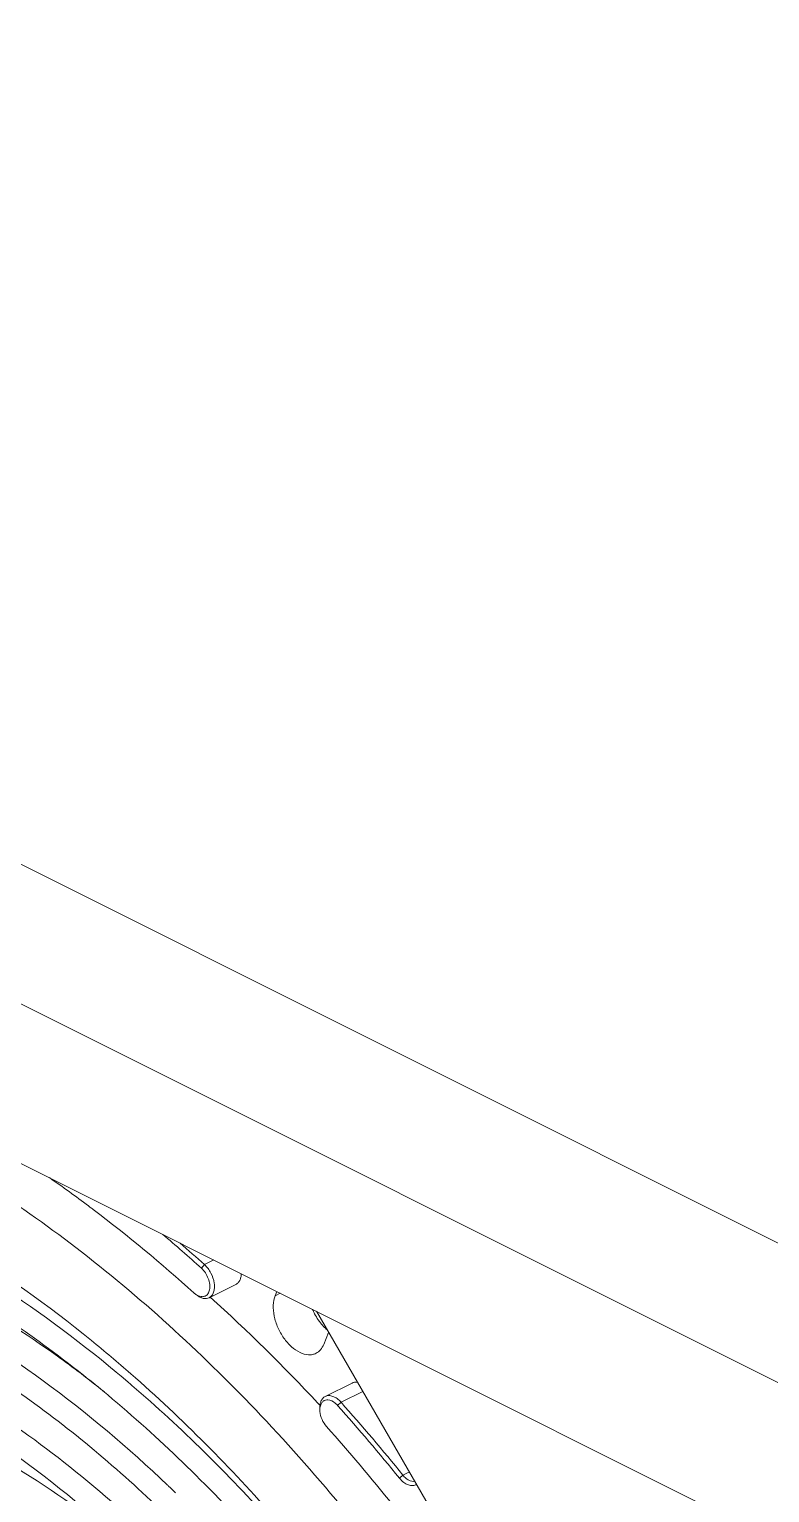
# Model space of a CAD drawing. Header units: millimetres. Extents: x 0 to 2524, y 0 to 1785.
# Drawn here: x 2135.3 to 2171.3, y 748.3 to 819.4 of the extents above; entities that cross this region are included whole.
import ezdxf

# ---------------------------------------------------------------- set-up
doc = ezdxf.new("R2010")
doc.units = ezdxf.units.MM
doc.header["$LTSCALE"] = 0.1
doc.layers.get('0').update_dxf_attribs({"lineweight": 13})

msp = doc.modelspace()

# ---------------------------------------------------------------- linework, layer by layer
for p, q in [((1805.72, 936.63), (2176.809, 751.085)), ((2022.93, 834.813), (2173.736, 759.41)), ((2079.228, 792.131), (2170.587, 746.451)), ((2138.196, 762.227), (2138.269, 762.172)), ((2143.83, 759.377), (2144.282, 759.604)), ((2143.681, 759.207), (2143.83, 759.377)), ((2144.057, 757.77), (2145.358, 758.421)), ((2147.351, 758.069), (2147.269, 757.868)), ((2147.269, 757.868), (2147.512, 757.989)), ((2170.587, 720.336), (2149.264, 757.113)), ((2149.621, 755.499), (2149.86, 756.085)), ((2149.695, 752.978), (2150.996, 753.629)), ((2151.518, 753.225), (2150.462, 752.697)), ((2149.342, 752.65), (2149.442, 752.541)), ((2150.297, 752.542), (2150.462, 752.697)), ((2153.298, 749.01), (2153.469, 749.156)), ((2153.469, 749.156), (2153.786, 749.314))]:
    msp.add_line(p, q)
for centre, radius, start, end in [((2098.087, 708.774), 66.828, 53.11696, 55.12767), ((2096.685, 706.88), 69.184, 52.8899, 53.05359), ((2094.255, 703.725), 73.166, 47.89616, 52.86328), ((2090.726, 700.46), 79.091, 47.96827, 49.774), ((2090.383, 700.081), 79.828, 47.97029, 49.10354), ((2143.95, 758.716), 0.953, 227.9166, 233.07259), ((2144.044, 758.649), 0.956, 235.08756, 239.02292), ((2090.232, 697.763), 80.663, 42.8788, 48.09561), ((2095.452, 702.916), 68.006, 48.79759, 50.90625), ((2102.747, 707.75), 58.122, 51.46148, 54.26337), ((2097.542, 703.7), 65.655, 49.85173, 50.23093), ((2097.272, 703.379), 66.075, 49.72384, 49.85199), ((2097.132, 703.214), 66.29, 49.59084, 49.72384), ((2096.938, 702.986), 66.59, 49.36004, 49.59077), ((2079.097, 689.023), 95.416, 38.95296, 41.73645), ((2079.09, 689.026), 95.645, 38.95296, 41.73645), ((2150.385, 752.325), 0.95, 180.05249, 184.98077), ((2095.705, 699.934), 67.246, 46.32494, 46.4498), ((2095.457, 699.674), 67.605, 45.989, 46.32475)]:
    msp.add_arc(centre, radius, start, end)
for points, knots in [([(2170.591, 707.542), (2169.59, 711.666), (2166.993, 719.865), (2161.585, 731.578), (2154.81, 742.466), (2146.943, 752.082), (2139.596, 758.845), (2133.441, 763.236), (2128.853, 765.925), (2124.253, 768.045), (2119.686, 769.573), (2115.2, 770.491), (2112.228, 770.693), (2110.781, 770.682)], [0, 0, 0, 0, 0.137607, 0.277944, 0.417372, 0.552334, 0.679695, 0.739807, 0.797234, 0.851884, 0.903775, 0.953051, 1, 1, 1, 1]), ([(2111.971, 766.567), (2114.113, 766.582), (2118.586, 766.08), (2125.26, 763.936), (2131.979, 760.453), (2136.236, 757.403), (2138.336, 755.697)], [0, 0, 0, 0, 0.221276, 0.460803, 0.72049, 1, 1, 1, 1]), ([(2139.541, 754.164), (2137.591, 755.787), (2133.635, 758.709), (2127.391, 762.126), (2121.163, 764.354), (2116.009, 765.177), (2112.076, 765.154), (2109.274, 764.815), (2106.589, 764.156), (2104.037, 763.179), (2101.636, 761.891), (2099.401, 760.299), (2097.345, 758.416), (2096.121, 756.994), (2095.543, 756.243)], [0, 0, 0, 0, 0.153502, 0.296688, 0.429238, 0.551888, 0.610158, 0.666806, 0.722273, 0.777057, 0.831693, 0.886722, 0.942666, 1, 1, 1, 1]), ([(2165.083, 712.354), (2164.061, 715.802), (2161.565, 722.61), (2156.651, 732.272), (2150.702, 741.165), (2143.939, 748.954), (2136.616, 755.35), (2130.114, 759.418), (2124.887, 761.706), (2121.103, 762.903), (2117.4, 763.611), (2114.952, 763.758), (2113.761, 763.743)], [0, 0, 0, 0, 0.140151, 0.281801, 0.421555, 0.556143, 0.682726, 0.799208, 0.853373, 0.904778, 0.953561, 1, 1, 1, 1]), ([(2136.693, 754.928), (2135.133, 756.049), (2131.989, 758.072), (2127.099, 760.452), (2122.243, 762.049), (2117.499, 762.833), (2112.942, 762.783), (2108.65, 761.887), (2104.708, 760.158), (2102.389, 758.486), (2101.323, 757.544)], [0, 0, 0, 0, 0.150201, 0.291576, 0.424109, 0.548415, 0.665826, 0.778403, 0.888808, 1, 1, 1, 1]), ([(2142.037, 748.672), (2140.132, 750.483), (2136.238, 753.775), (2130.014, 757.73), (2123.742, 760.446), (2118.5, 761.627), (2114.48, 761.839), (2111.619, 761.649), (2108.875, 761.112), (2106.268, 760.232), (2103.818, 759.015), (2101.542, 757.47), (2099.459, 755.609), (2098.226, 754.189), (2097.647, 753.436)], [0, 0, 0, 0, 0.155593, 0.300856, 0.43497, 0.558273, 0.616459, 0.672738, 0.72757, 0.781494, 0.835101, 0.889001, 0.943787, 1, 1, 1, 1]), ([(2162.538, 712.977), (2161.561, 716.17), (2159.195, 722.467), (2154.579, 731.394), (2149.021, 739.598), (2142.725, 746.774), (2135.925, 752.66), (2129.897, 756.4), (2125.054, 758.503), (2121.55, 759.603), (2118.121, 760.254), (2115.855, 760.389), (2114.752, 760.375)], [0, 0, 0, 0, 0.140524, 0.282321, 0.422059, 0.556531, 0.682962, 0.799313, 0.85343, 0.904802, 0.953569, 1, 1, 1, 1]), ([(2144.01, 655.815), (2141.812, 655.799), (2137.215, 656.33), (2130.365, 658.586), (2123.478, 662.245), (2116.729, 667.204), (2110.288, 673.33), (2104.321, 680.461), (2098.985, 688.409), (2094.422, 696.963), (2090.751, 705.895), (2088.072, 714.969), (2086.454, 723.945), (2085.943, 732.588), (2086.555, 740.673), (2088.281, 747.991), (2090.675, 753.397), (2093.118, 757.093), (2094.496, 758.723), (2095.221, 759.478)], [0, 0, 0, 0, 0.049474, 0.103146, 0.161442, 0.224254, 0.291058, 0.36102, 0.433096, 0.506111, 0.578836, 0.650056, 0.71865, 0.783661, 0.844389, 0.90049, 0.952095, 0.976449, 1, 1, 1, 1]), ([(2144.074, 758.15), (2144.093, 758.236), (2144.096, 758.427), (2144.024, 758.712), (2143.886, 758.983), (2143.755, 759.141), (2143.681, 759.207)], [0, 0, 0, 0, 0.225477, 0.480585, 0.746229, 1, 1, 1, 1]), ([(2144.057, 757.77), (2144.106, 757.795), (2144.199, 757.872), (2144.286, 758.04), (2144.323, 758.248), (2144.307, 758.572), (2144.166, 758.979), (2143.957, 759.263), (2143.83, 759.377)], [0, 0, 0, 0, 0.090707, 0.190822, 0.305328, 0.434285, 0.718763, 1, 1, 1, 1]), ([(2145.358, 758.421), (2145.397, 758.44), (2145.472, 758.496), (2145.553, 758.617), (2145.604, 758.768), (2145.616, 758.878), (2145.617, 758.936)], [0, 0, 0, 0, 0.218569, 0.452384, 0.711646, 1, 1, 1, 1]), ([(2161.423, 712.515), (2160.163, 716.741), (2157.713, 722.946), (2153.498, 730.714), (2149.893, 736.223), (2145.92, 741.299), (2141.646, 745.853), (2137.147, 749.806), (2132.5, 753.087), (2127.784, 755.639), (2123.078, 757.415), (2118.462, 758.378), (2114.014, 758.502), (2109.818, 757.774), (2105.961, 756.198), (2102.53, 753.807), (2100.615, 751.751), (2099.751, 750.63)], [0, 0, 0, 0, 0.152101, 0.228754, 0.304632, 0.378914, 0.450842, 0.519759, 0.585146, 0.646671, 0.704235, 0.758032, 0.808594, 0.856809, 0.903876, 0.951161, 1, 1, 1, 1]), ([(2143.868, 757.854), (2143.92, 757.879), (2144.016, 757.967), (2144.06, 758.086), (2144.074, 758.15)], [0, 0, 0, 0, 0.466123, 1, 1, 1, 1]), ([(2143.377, 757.955), (2143.399, 757.938), (2143.482, 757.882), (2143.578, 757.841), (2143.65, 757.828)], [0, 0, 0, 0, 0.272237, 1, 1, 1, 1]), ([(2143.552, 757.83), (2143.57, 757.819), (2143.64, 757.781), (2143.716, 757.752), (2143.773, 757.74)], [0, 0, 0, 0, 0.26533, 1, 1, 1, 1]), ([(2143.65, 757.828), (2143.669, 757.825), (2143.743, 757.817), (2143.819, 757.831), (2143.868, 757.854)], [0, 0, 0, 0, 0.26545, 1, 1, 1, 1]), ([(2143.773, 757.74), (2143.822, 757.73), (2143.92, 757.723), (2144.015, 757.749), (2144.057, 757.77)], [0, 0, 0, 0, 0.518483, 1, 1, 1, 1]), ([(2147.269, 757.868), (2147.211, 757.725), (2147.15, 757.39), (2147.201, 756.862), (2147.378, 756.316), (2147.663, 755.809), (2148.029, 755.389), (2148.439, 755.099), (2148.806, 754.988), (2149.075, 755.005), (2149.195, 755.046), (2149.25, 755.073)], [0, 0, 0, 0, 0.114724, 0.247148, 0.391289, 0.537963, 0.677372, 0.801549, 0.907213, 0.954587, 1, 1, 1, 1]), ([(2158.473, 717.914), (2157.429, 720.63), (2155.038, 725.941), (2150.644, 733.407), (2145.56, 740.181), (2139.948, 746.049), (2133.989, 750.822), (2128.77, 753.831), (2124.6, 755.515), (2120.677, 756.66), (2117.676, 757.032), (2115.734, 757.008)], [0, 0, 0, 0, 0.143024, 0.285677, 0.425065, 0.558514, 0.683773, 0.799263, 0.85317, 0.904512, 1, 1, 1, 1]), ([(2149.079, 757.205), (2149.11, 757.132), (2149.243, 756.851), (2149.42, 756.591), (2149.576, 756.419)], [0, 0, 0, 0, 0.254062, 1, 1, 1, 1]), ([(2149.576, 756.419), (2149.592, 756.4), (2149.659, 756.329), (2149.729, 756.262), (2149.784, 756.215)], [0, 0, 0, 0, 0.255132, 1, 1, 1, 1]), ([(2149.25, 755.073), (2149.332, 755.114), (2149.486, 755.237), (2149.583, 755.406), (2149.621, 755.499)], [0, 0, 0, 0, 0.478478, 1, 1, 1, 1]), ([(2140.249, 754.083), (2142.755, 751.89), (2147.571, 747.034), (2151.754, 741.628), (2153.729, 738.754)], [0, 0, 0, 0, 0.488537, 1, 1, 1, 1]), ([(2153.3, 739.029), (2151.388, 741.75), (2147.351, 746.864), (2142.716, 751.449), (2140.308, 753.516)], [0, 0, 0, 0, 0.511743, 1, 1, 1, 1]), ([(2151.265, 753.662), (2151.218, 753.67), (2151.126, 753.675), (2151.036, 753.649), (2150.996, 753.629)], [0, 0, 0, 0, 0.516953, 1, 1, 1, 1]), ([(2149.488, 752.74), (2149.479, 752.718), (2149.446, 752.62), (2149.435, 752.516), (2149.435, 752.437)], [0, 0, 0, 0, 0.232819, 1, 1, 1, 1]), ([(2149.479, 752.576), (2149.471, 752.558), (2149.444, 752.477), (2149.435, 752.39), (2149.435, 752.324)], [0, 0, 0, 0, 0.233006, 1, 1, 1, 1]), ([(2149.652, 752.778), (2149.613, 752.758), (2149.541, 752.7), (2149.496, 752.62), (2149.479, 752.576)], [0, 0, 0, 0, 0.478025, 1, 1, 1, 1]), ([(2149.695, 752.978), (2149.649, 752.956), (2149.563, 752.887), (2149.509, 752.792), (2149.488, 752.74)], [0, 0, 0, 0, 0.478296, 1, 1, 1, 1]), ([(2149.821, 752.813), (2149.806, 752.813), (2149.748, 752.813), (2149.69, 752.797), (2149.652, 752.778)], [0, 0, 0, 0, 0.259976, 1, 1, 1, 1]), ([(2150.462, 752.697), (2150.404, 752.762), (2150.283, 752.874), (2150.08, 752.99), (2149.877, 753.033), (2149.748, 753.005), (2149.695, 752.978)], [0, 0, 0, 0, 0.299293, 0.564758, 0.794501, 1, 1, 1, 1]), ([(2150.297, 752.542), (2150.262, 752.582), (2150.131, 752.71), (2149.953, 752.807), (2149.821, 752.813)], [0, 0, 0, 0, 0.28709, 1, 1, 1, 1]), ([(2139.611, 746.031), (2137.946, 747.384), (2134.569, 749.78), (2130.853, 751.625), (2129.003, 752.331)], [0, 0, 0, 0, 0.520013, 1, 1, 1, 1]), ([(2149.439, 752.243), (2149.45, 752.11), (2149.524, 751.846), (2149.67, 751.614), (2149.761, 751.513)], [0, 0, 0, 0, 0.49392, 1, 1, 1, 1]), ([(2149.761, 751.513), (2151.961, 749.047), (2156.149, 743.805), (2161.649, 735.293), (2166.345, 726.2), (2168.884, 719.847), (2169.988, 716.626)], [0, 0, 0, 0, 0.244366, 0.495052, 0.748246, 1, 1, 1, 1]), ([(2154.13, 748.72), (2154.077, 748.682), (2153.941, 748.632), (2153.714, 748.671), (2153.49, 748.802), (2153.359, 748.934), (2153.298, 749.01)], [0, 0, 0, 0, 0.202931, 0.428764, 0.695343, 1, 1, 1, 1]), ([(2154.047, 748.863), (2153.951, 748.842), (2153.783, 748.884), (2153.6, 749.012), (2153.511, 749.104), (2153.469, 749.156)], [0, 0, 0, 0, 0.436201, 0.704176, 1, 1, 1, 1])]:
    msp.add_open_spline(points, degree=3, knots=knots)

doc.saveas('drawing.dxf')
